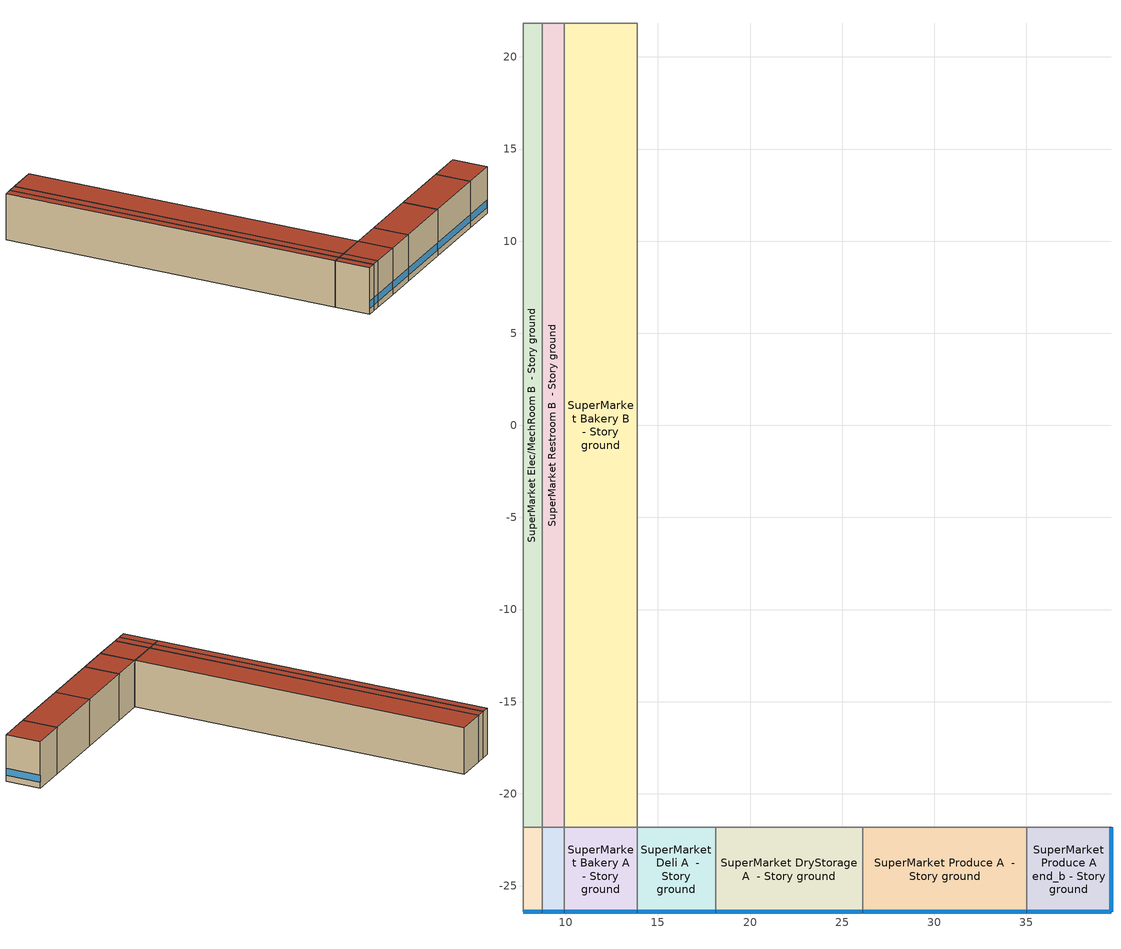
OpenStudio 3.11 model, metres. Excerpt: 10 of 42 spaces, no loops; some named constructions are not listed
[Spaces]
SuperMarket Elec/MechRoom A  - Story ground
 floor ground (Foundation F 0.9W/m*K Perim 1.05m Area 4.82m2): 7.67,-26.4 7.67,-21.82 8.73,-21.82 8.73,-26.4 z0
 wall outside: 7.67,-26.4 8.73,-26.4 z0:6.1
 wall to SuperMarket Corridor A  - Story ground: 7.67,-21.82 7.67,-26.4 z0:6.1
 wall to SuperMarket Elec/MechRoom B  - Story ground: 8.73,-21.82 7.67,-21.82 z0:6.1
 wall to SuperMarket Restroom A  - Story ground: 8.73,-26.4 8.73,-21.82 z0:6.1
 window: 7.7,-26.4 8.7,-26.4 z0.76:1.72
 roof outside: 8.73,-26.4 8.73,-21.82 7.67,-21.82 7.67,-26.4 z6.1
SuperMarket Elec/MechRoom B  - Story ground
 floor ground (Foundation F 0.9W/m*K Perim 0.0m Area 45.97m2): 7.67,-21.82 7.67,21.82 8.73,21.82 8.73,-21.82 z0
 wall to SuperMarket Corridor B  - Story ground: 7.67,21.82 7.67,-21.82 z0:6.1
 wall to SuperMarket Elec/MechRoom C  - Story ground: 8.73,21.82 7.67,21.82 z0:6.1
 wall to SuperMarket Restroom B  - Story ground: 8.73,-21.82 8.73,21.82 z0:6.1
 roof outside: 8.73,-21.82 8.73,21.82 7.67,21.82 7.67,-21.82 z6.1
SuperMarket Restroom A  - Story ground
 floor ground (Foundation F 0.9W/m*K Perim 1.19m Area 5.43m2): 8.73,-26.4 8.73,-21.82 9.91,-21.82 9.91,-26.4 z0
 wall outside: 8.73,-26.4 9.91,-26.4 z0:6.1
 wall to SuperMarket Restroom B  - Story ground: 9.91,-21.82 8.73,-21.82 z0:6.1
 wall to SuperMarket Bakery A  - Story ground: 9.91,-26.4 9.91,-21.82 z0:6.1
 window: 8.75,-26.4 9.89,-26.4 z0.76:1.72
 roof outside: 9.91,-26.4 9.91,-21.82 8.73,-21.82 8.73,-26.4 z6.1
SuperMarket Restroom B  - Story ground
 floor ground (Foundation F 0.9W/m*K Perim 0.0m Area 51.85m2): 8.73,-21.82 8.73,21.82 9.91,21.82 9.91,-21.82 z0
 wall to SuperMarket Restroom C  - Story ground: 9.91,21.82 8.73,21.82 z0:6.1
 wall to SuperMarket Bakery B  - Story ground: 9.91,-21.82 9.91,21.82 z0:6.1
 roof outside: 9.91,-21.82 9.91,21.82 8.73,21.82 8.73,-21.82 z6.1
SuperMarket Bakery A  - Story ground
 floor ground (Foundation F 0.9W/m*K Perim 3.96m Area 18.1m2): 9.91,-26.4 9.91,-21.82 13.87,-21.82 13.87,-26.4 z0
 wall outside: 9.91,-26.4 13.87,-26.4 z0:6.1
 wall to SuperMarket Bakery B  - Story ground: 13.87,-21.82 9.91,-21.82 z0:6.1
 wall to SuperMarket Deli A  - Story ground: 13.87,-26.4 13.87,-21.82 z0:6.1
 window: 9.94,-26.4 13.85,-26.4 z0.76:1.69
 roof outside: 13.87,-26.4 13.87,-21.82 9.91,-21.82 9.91,-26.4 z6.1
SuperMarket Bakery B  - Story ground
 floor ground (Foundation F 0.9W/m*K Perim 0.0m Area 172.83m2): 9.91,-21.82 9.91,21.82 13.87,21.82 13.87,-21.82 z0
 wall to SuperMarket Bakery C  - Story ground: 13.87,21.82 9.91,21.82 z0:6.1
 wall to SuperMarket Deli B  - Story ground: 13.87,-21.82 13.87,21.82 z0:6.1
 roof outside: 13.87,-21.82 13.87,21.82 9.91,21.82 9.91,-21.82 z6.1
SuperMarket Deli A  - Story ground
 floor ground (Foundation F 0.9W/m*K Perim 4.25m Area 19.44m2): 13.87,-26.4 13.87,-21.82 18.13,-21.82 18.13,-26.4 z0
 wall outside: 13.87,-26.4 18.13,-26.4 z0:6.1
 wall to SuperMarket Deli B  - Story ground: 18.13,-21.82 13.87,-21.82 z0:6.1
 wall to SuperMarket DryStorage A  - Story ground: 18.13,-26.4 18.13,-21.82 z0:6.1
 window: 13.9,-26.4 18.1,-26.4 z0.76:1.69
 roof outside: 18.13,-26.4 18.13,-21.82 13.87,-21.82 13.87,-26.4 z6.1
SuperMarket DryStorage A  - Story ground
 floor ground (Foundation F 0.9W/m*K Perim 8.0m Area 36.57m2): 18.13,-26.4 18.13,-21.82 26.12,-21.82 26.12,-26.4 z0
 wall outside: 18.13,-26.4 26.12,-26.4 z0:6.1
 wall to SuperMarket DryStorage B  - Story ground: 26.12,-21.82 18.13,-21.82 z0:6.1
 wall to SuperMarket Produce A  - Story ground: 26.12,-26.4 26.12,-21.82 z0:6.1
 window: 18.15,-26.4 26.1,-26.4 z0.76:1.68
 roof outside: 26.12,-26.4 26.12,-21.82 18.13,-21.82 18.13,-26.4 z6.1
SuperMarket Produce A  - Story ground
 floor ground (Foundation F 0.9W/m*K Perim 8.9m Area 40.68m2): 26.12,-26.4 26.12,-21.82 35.02,-21.82 35.02,-26.4 z0
 wall outside: 26.12,-26.4 35.02,-26.4 z0:6.1
 wall to SuperMarket Produce B  - Story ground: 35.02,-21.82 26.12,-21.82 z0:6.1
 wall to SuperMarket Produce A end_b - Story ground: 35.02,-26.4 35.02,-21.82 z0:6.1
 window: 26.15,-26.4 35,-26.4 z0.76:1.68
 roof outside: 35.02,-26.4 35.02,-21.82 26.12,-21.82 26.12,-26.4 z6.1
SuperMarket Produce A end_b - Story ground
 floor ground (Foundation F 0.9W/m*K Perim 9.14m Area 20.9m2): 35.02,-26.4 35.02,-21.82 39.59,-21.82 39.59,-26.4 z0
 wall outside: 35.02,-26.4 39.59,-26.4 39.59,-21.82 z0:6.1
 wall to SuperMarket Produce B end_b - Story ground: 39.59,-21.82 35.02,-21.82 z0:6.1
 window: 35.05,-26.4 39.57,-26.4 / 39.59,-26.37 39.59,-21.85 z0.76:1.69
 roof outside: 39.59,-26.4 39.59,-21.82 35.02,-21.82 35.02,-26.4 z6.1
[Curve:Cubic]
Refrigeration Case Latent Credit Curve: Coefficient1 Constant=0.0265263; Coefficient2 x=0.00107803; Coefficient3 x**2=-6.02558e-05; Coefficient4 x**3=1.23732e-06; Minimum Value of x=-35; Maximum Value of x=20
[Curve:Bicubic]
Name | Coefficient1 Constant | Coefficient2 x | Coefficient3 x**2 | Coefficient4 y | Coefficient5 y**2 | Coefficient6 x*y | Coefficient7 x**3 | Coefficient8 y**3 | Coefficient9 x**2*y | Coefficient10 x*y**2 | Minimum Value of x | Maximum Value of x | Minimum Value of y | Maximum Value of y | Input Unit Type for X | Input Unit Type for Y | Output Unit Type
New_Med_Temp_Comp_Pwr_Curve; New_Med_Temp_Comp_Pwr_Curve 1; New_Med_Temp_Comp_Pwr_Curve 2; New_Med_Temp_Comp_Pwr_Curve 3; New_Med_Temp_Comp_Pwr_Curve 4; New_Med_Temp_Comp_Pwr_Curve 5 | 4994.03 | 170.25 | 2.84639 | 356.794 | -6.30747 | -1.40986 | 0.0121605 | 0.0762317 | -0.0575275 | 0.00905445 | -23.3 | 7.2 | 10 | 60
New_Med_Temp_Comp_Cap_Curve; New_Med_Temp_Comp_Cap_Curve 1; New_Med_Temp_Comp_Cap_Curve 2; New_Med_Temp_Comp_Cap_Curve 3; New_Med_Temp_Comp_Cap_Curve 4; New_Med_Temp_Comp_Cap_Curve 5 | 61412.2 | 1570.85 | 13.5334 | -500.195 | 8.16391 | -3.68954 | 0.0544856 | -0.0880968 | 0.00638158 | -0.0375031 | -23.3 | 7.2 | 10 | 60
New_Low_Temp_Comp_Pwr_Curve; New_Low_Temp_Comp_Pwr_Curve 1; New_Low_Temp_Comp_Pwr_Curve 2 | 6274.99 | 61.3907 | 1.62085 | 129.113 | 0.874116 | 1.95812 | 0.0302933 | 0.00575468 | 0.00465396 | -0.000749905 | -40 | -17.8 | 4.4 | 54.4
New_Low_Temp_Comp_Cap_Curve; New_Low_Temp_Comp_Cap_Curve 1; New_Low_Temp_Comp_Cap_Curve 2 | 58336.9 | 1561.74 | 6.60681 | -283.65 | -0.120235 | -12.4957 | -0.116279 | 0.002277 | -0.118148 | 0.0328396 | -40 | -17.8 | 4.4 | 54.4
Refrigeration Compressor Power Curve; Refrigeration Compressor Power Curve 1; Refrigeration Compressor Power Curve 2; Refrigeration Compressor Power Curve 3; Refrigeration Compressor Power Curve 4; Refrigeration Compressor Power Curve 5; Refrigeration Compressor Power Curve 6; Refrigeration Compressor Power Curve 7; Refrigeration Compressor Power Curve 8; Refrigeration Compressor Power Curve 9; Refrigeration Compressor Power Curve 10; Refrigeration Compressor Power Curve 11; Refrigeration Compressor Power Curve 12; Refrigeration Compressor Power Curve 13; Refrigeration Compressor Power Curve 14; Refrigeration Compressor Power Curve 15; Refrigeration Compressor Power Curve 16; Refrigeration Compressor Power Curve 17; Refrigeration Compressor Power Curve 18; Refrigeration Compressor Power Curve 19; Refrigeration Compressor Power Curve 20; Refrigeration Compressor Power Curve 21; Refrigeration Compressor Power Curve 22; Refrigeration Compressor Power Curve 23; Refrigeration Compressor Power Curve 24; Refrigeration Compressor Power Curve 25; Refrigeration Compressor Power Curve 26; Refrigeration Compressor Power Curve 27; Refrigeration Compressor Power Curve 28; Refrigeration Compressor Power Curve 29; Refrigeration Compressor Power Curve 30; Refrigeration Compressor Power Curve 31; Refrigeration Compressor Power Curve 32; Refrigeration Compressor Power Curve 33; Refrigeration Compressor Power Curve 34; Refrigeration Compressor Power Curve 35; Refrigeration Compressor Power Curve 36; Refrigeration Compressor Power Curve 37; Refrigeration Compressor Power Curve 38; Refrigeration Compressor Power Curve 39; Refrigeration Compressor Power Curve 40; Refrigeration Compressor Power Curve 41; Refrigeration Compressor Power Curve 42; Refrigeration Compressor Power Curve 43; Refrigeration Compressor Power Curve 44; Refrigeration Compressor Power Curve 45; Refrigeration Compressor Power Curve 46; Refrigeration Compressor Power Curve 47; Refrigeration Compressor Power Curve 48; Refrigeration Compressor Power Curve 49; Refrigeration Compressor Power Curve 50; Refrigeration Compressor Power Curve 51; Refrigeration Compressor Power Curve 52; Refrigeration Compressor Power Curve 53; Refrigeration Compressor Power Curve 54; Refrigeration Compressor Power Curve 55; Refrigeration Compressor Power Curve 56; Refrigeration Compressor Power Curve 57; Refrigeration Compressor Power Curve 58; Refrigeration Compressor Power Curve 59; Refrigeration Compressor Power Curve 60; Refrigeration Compressor Power Curve 61; Refrigeration Compressor Power Curve 62; Refrigeration Compressor Power Curve 63; Refrigeration Compressor Power Curve 64; Refrigeration Compressor Power Curve 65; Refrigeration Compressor Power Curve 66; Refrigeration Compressor Power Curve 67; Refrigeration Compressor Power Curve 68; Refrigeration Compressor Power Curve 69; Refrigeration Compressor Power Curve 70; Refrigeration Compressor Power Curve 71; Refrigeration Compressor Power Curve 72; Refrigeration Compressor Power Curve 73; Refrigeration Compressor Power Curve 74; Refrigeration Compressor Power Curve 75; Refrigeration Compressor Power Curve 76; Refrigeration Compressor Power Curve 77; Refrigeration Compressor Power Curve 78; Refrigeration Compressor Power Curve 79; Refrigeration Compressor Power Curve 80; Refrigeration Compressor Power Curve 81; Refrigeration Compressor Power Curve 82; Refrigeration Compressor Power Curve 83; Refrigeration Compressor Power Curve 84; Refrigeration Compressor Power Curve 85; Refrigeration Compressor Power Curve 86; Refrigeration Compressor Power Curve 87; Refrigeration Compressor Power Curve 88; Refrigeration Compressor Power Curve 89; Refrigeration Compressor Power Curve 90; Refrigeration Compressor Power Curve 91; Refrigeration Compressor Power Curve 92; Refrigeration Compressor Power Curve 93; Refrigeration Compressor Power Curve 94; Refrigeration Compressor Power Curve 95; Refrigeration Compressor Power Curve 96; Refrigeration Compressor Power Curve 97; Refrigeration Compressor Power Curve 98; Refrigeration Compressor Power Curve 99; Refrigeration Compressor Power Curve 100; Refrigeration Compressor Power Curve 101; Refrigeration Compressor Power Curve 102; Refrigeration Compressor Power Curve 103; Refrigeration Compressor Power Curve 104; Refrigeration Compressor Power Curve 105; Refrigeration Compressor Power Curve 106; Refrigeration Compressor Power Curve 107; Refrigeration Compressor Power Curve 108; Refrigeration Compressor Power Curve 109; Refrigeration Compressor Power Curve 110; Refrigeration Compressor Power Curve 111; Refrigeration Compressor Power Curve 112; Refrigeration Compressor Power Curve 113; Refrigeration Compressor Power Curve 114; Refrigeration Compressor Power Curve 115; Refrigeration Compressor Power Curve 116; Refrigeration Compressor Power Curve 117; Refrigeration Compressor Power Curve 118; Refrigeration Compressor Power Curve 119; Refrigeration Compressor Power Curve 120; Refrigeration Compressor Power Curve 121; Refrigeration Compressor Power Curve 122; Refrigeration Compressor Power Curve 123; Refrigeration Compressor Power Curve 124; Refrigeration Compressor Power Curve 125; Refrigeration Compressor Power Curve 126 | 4451.46 | -166.108 | -5.35664 | 263.553 | -0.958849 | 8.09252 | -0.0239354 | 0.000633306 | 0.0778798 | -0.0167386 | -23.3 | 7.2 | 10 | 60 | Temperature | Temperature | Power
Refrigeration Compressor Capacity Curve; Refrigeration Compressor Capacity Curve 1; Refrigeration Compressor Capacity Curve 2; Refrigeration Compressor Capacity Curve 3; Refrigeration Compressor Capacity Curve 4; Refrigeration Compressor Capacity Curve 5; Refrigeration Compressor Capacity Curve 6; Refrigeration Compressor Capacity Curve 7; Refrigeration Compressor Capacity Curve 8; Refrigeration Compressor Capacity Curve 9; Refrigeration Compressor Capacity Curve 10; Refrigeration Compressor Capacity Curve 11; Refrigeration Compressor Capacity Curve 12; Refrigeration Compressor Capacity Curve 13; Refrigeration Compressor Capacity Curve 14; Refrigeration Compressor Capacity Curve 15; Refrigeration Compressor Capacity Curve 16; Refrigeration Compressor Capacity Curve 17; Refrigeration Compressor Capacity Curve 18; Refrigeration Compressor Capacity Curve 19; Refrigeration Compressor Capacity Curve 20; Refrigeration Compressor Capacity Curve 21; Refrigeration Compressor Capacity Curve 22; Refrigeration Compressor Capacity Curve 23; Refrigeration Compressor Capacity Curve 24; Refrigeration Compressor Capacity Curve 25; Refrigeration Compressor Capacity Curve 26; Refrigeration Compressor Capacity Curve 27; Refrigeration Compressor Capacity Curve 28; Refrigeration Compressor Capacity Curve 29; Refrigeration Compressor Capacity Curve 30; Refrigeration Compressor Capacity Curve 31; Refrigeration Compressor Capacity Curve 32; Refrigeration Compressor Capacity Curve 33; Refrigeration Compressor Capacity Curve 34; Refrigeration Compressor Capacity Curve 35; Refrigeration Compressor Capacity Curve 36; Refrigeration Compressor Capacity Curve 37; Refrigeration Compressor Capacity Curve 38; Refrigeration Compressor Capacity Curve 39; Refrigeration Compressor Capacity Curve 40; Refrigeration Compressor Capacity Curve 41; Refrigeration Compressor Capacity Curve 42; Refrigeration Compressor Capacity Curve 43; Refrigeration Compressor Capacity Curve 44; Refrigeration Compressor Capacity Curve 45; Refrigeration Compressor Capacity Curve 46; Refrigeration Compressor Capacity Curve 47; Refrigeration Compressor Capacity Curve 48; Refrigeration Compressor Capacity Curve 49; Refrigeration Compressor Capacity Curve 50; Refrigeration Compressor Capacity Curve 51; Refrigeration Compressor Capacity Curve 52; Refrigeration Compressor Capacity Curve 53; Refrigeration Compressor Capacity Curve 54; Refrigeration Compressor Capacity Curve 55; Refrigeration Compressor Capacity Curve 56; Refrigeration Compressor Capacity Curve 57; Refrigeration Compressor Capacity Curve 58; Refrigeration Compressor Capacity Curve 59; Refrigeration Compressor Capacity Curve 60; Refrigeration Compressor Capacity Curve 61; Refrigeration Compressor Capacity Curve 62; Refrigeration Compressor Capacity Curve 63; Refrigeration Compressor Capacity Curve 64; Refrigeration Compressor Capacity Curve 65; Refrigeration Compressor Capacity Curve 66; Refrigeration Compressor Capacity Curve 67; Refrigeration Compressor Capacity Curve 68; Refrigeration Compressor Capacity Curve 69; Refrigeration Compressor Capacity Curve 70; Refrigeration Compressor Capacity Curve 71; Refrigeration Compressor Capacity Curve 72; Refrigeration Compressor Capacity Curve 73; Refrigeration Compressor Capacity Curve 74; Refrigeration Compressor Capacity Curve 75; Refrigeration Compressor Capacity Curve 76; Refrigeration Compressor Capacity Curve 77; Refrigeration Compressor Capacity Curve 78; Refrigeration Compressor Capacity Curve 79; Refrigeration Compressor Capacity Curve 80; Refrigeration Compressor Capacity Curve 81; Refrigeration Compressor Capacity Curve 82; Refrigeration Compressor Capacity Curve 83; Refrigeration Compressor Capacity Curve 84; Refrigeration Compressor Capacity Curve 85; Refrigeration Compressor Capacity Curve 86; Refrigeration Compressor Capacity Curve 87; Refrigeration Compressor Capacity Curve 88; Refrigeration Compressor Capacity Curve 89; Refrigeration Compressor Capacity Curve 90; Refrigeration Compressor Capacity Curve 91; Refrigeration Compressor Capacity Curve 92; Refrigeration Compressor Capacity Curve 93; Refrigeration Compressor Capacity Curve 94; Refrigeration Compressor Capacity Curve 95; Refrigeration Compressor Capacity Curve 96; Refrigeration Compressor Capacity Curve 97; Refrigeration Compressor Capacity Curve 98; Refrigeration Compressor Capacity Curve 99; Refrigeration Compressor Capacity Curve 100; Refrigeration Compressor Capacity Curve 101; Refrigeration Compressor Capacity Curve 102; Refrigeration Compressor Capacity Curve 103; Refrigeration Compressor Capacity Curve 104; Refrigeration Compressor Capacity Curve 105; Refrigeration Compressor Capacity Curve 106; Refrigeration Compressor Capacity Curve 107; Refrigeration Compressor Capacity Curve 108; Refrigeration Compressor Capacity Curve 109; Refrigeration Compressor Capacity Curve 110; Refrigeration Compressor Capacity Curve 111; Refrigeration Compressor Capacity Curve 112; Refrigeration Compressor Capacity Curve 113; Refrigeration Compressor Capacity Curve 114; Refrigeration Compressor Capacity Curve 115; Refrigeration Compressor Capacity Curve 116; Refrigeration Compressor Capacity Curve 117; Refrigeration Compressor Capacity Curve 118; Refrigeration Compressor Capacity Curve 119; Refrigeration Compressor Capacity Curve 120; Refrigeration Compressor Capacity Curve 121; Refrigeration Compressor Capacity Curve 122; Refrigeration Compressor Capacity Curve 123; Refrigeration Compressor Capacity Curve 124; Refrigeration Compressor Capacity Curve 125; Refrigeration Compressor Capacity Curve 126 | 83249.9 | 3147.96 | 44.9276 | -1035.51 | 3.74692 | -37.3907 | 0.179897 | -0.0199971 | -0.481641 | 0.0428673 | -23.3 | 7.2 | 10 | 60 | Temperature | Temperature | Capacity
